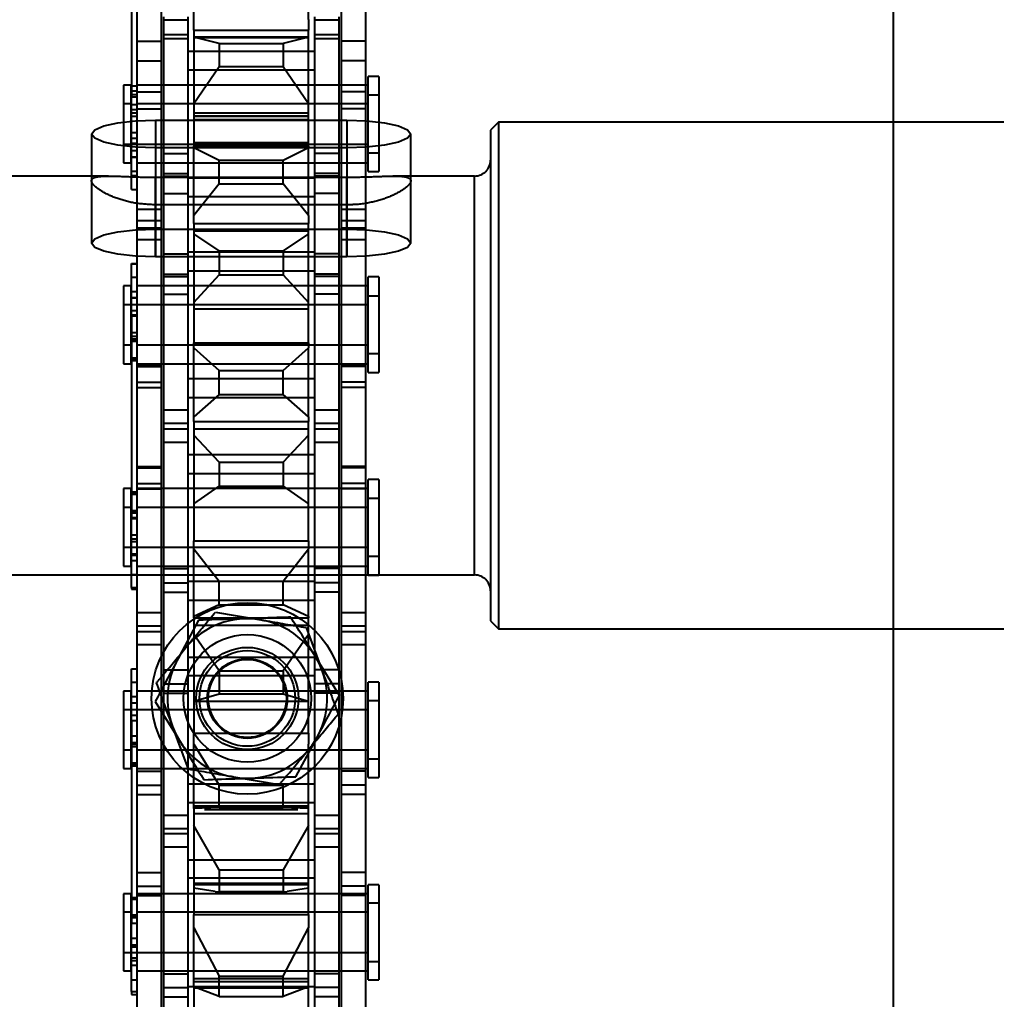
# Model space of a CAD drawing. Header units: metres. Extents: x 0 to 63075, y 0 to 44550.
# Drawn here: x 13789.2 to 13850.4, y 30232.7 to 30294.1 of the extents above; entities that cross this region are included whole.
import ezdxf

# ---------------------------------------------------------------- set-up
doc = ezdxf.new("R2010")
doc.units = ezdxf.units.M
doc.header["$LTSCALE"] = 75
doc.linetypes.add('HIDDEN2', pattern=[4.7625, 3.175, -1.5875])
for name, color, linetype in [('18_COTAS', 7, 'Continuous'), ('SDM', 7, 'Continuous'), ('SL1', 8, 'Continuous'), ('SL4', 4, 'Continuous'), ('ST1', 7, 'HIDDEN2')]:
    doc.layers.add(name, color=color, linetype=linetype)
doc.styles.add('ROMANS', font='ROMANS.SHX')
doc.dimstyles.new('75___1-75', dxfattribs={"dimscale": 75, "dimtxt": 2.5, "dimasz": 2, "dimexe": 1.5, "dimexo": 1, "dimgap": 0.5, "dimtad": 1, "dimdec": 0, "dimzin": 12, "dimtxsty": 'ROMANS', "dimcen": 0, "dimclrd": 256, "dimclre": 256, "dimclrt": 3, "dimazin": 3, "dimtfac": 1, "dimtdec": 0, "dimtmove": 0, "dimatfit": 0, "dimfxl": 1, "dimlwd": -1, "dimlwe": -1, "dimarcsym": 0})

# ---------------------------------------------------------------- blocks, each defined once
blk = doc.blocks.new('A$C1d93b9d1')
at = {"layer": 'SL1'}
for radius, start, end in [(1979, 150.488695, 76.215496), (1915.5, 151.397673, 77.946628), (1915.5, 151.397673, 77.482416), (1907.5, 151.517007, 77.895312), (1508, 159.384288, 0), (1508, 159.384288, 0), (1500, 179.960074, 0.039926)]:
    blk.add_arc((6031.727, 6950), radius, start, end, dxfattribs=at)
blk = doc.blocks.new('*D27')
at = {"layer": '18_COTAS', "transparency": 16777216}
for p, q in [((12131.24, 27878.333), (12131.24, 30705.371)), ((13913.74, 30509.566), (13913.74, 30705.371)), ((11981.24, 30592.871), (11122.311, 30592.871)), ((13913.74, 30592.871), (12131.24, 30592.871)), ((14063.74, 30592.871), (14213.74, 30592.871))]:
    blk.add_line(p, q, dxfattribs=at)
for points in [[(11981.24, 30617.871), (11981.24, 30567.871), (12131.24, 30592.871)], [(14063.74, 30617.871), (14063.74, 30567.871), (13913.74, 30592.871)]]:
    blk.add_solid(points, dxfattribs=at)
at = {"layer": 'Defpoints', "color": 0, "transparency": 16777216}
for p in [(13913.74, 30592.871), (13913.74, 30434.566), (12131.24, 27803.333)]:
    blk.add_point(p, dxfattribs=at)
at = {"layer": '18_COTAS', "color": 3, "transparency": 16777216, "insert": (11476.776, 30724.121), "char_height": 187.5, "attachment_point": 5, "style": 'ROMANS'}
blk.add_mtext('1782', dxfattribs=at)
blk = doc.blocks.new('A$C429c7d53')
at = {"layer": 'SL4'}
for p, q in [((79.711, 3166.403), (78.35, 3163.856)), ((88.53, 3161.69), (87.006, 3164.141)), ((76.99, 3161.31), (78.514, 3158.859)), ((85.809, 3156.597), (87.17, 3159.144))]:
    blk.add_line(p, q, dxfattribs=at)
for start, end in [(91.88136, 151.88136), (31.88136, 91.88136), (331.88136, 31.88136), (151.88136, 211.88136), (271.88136, 331.88136), (211.88136, 271.88136)]:
    blk.add_arc((82.76, 3161.5), 5, start, end, dxfattribs=at)
for points, knots in [([(82.596, 3166.497), (82.37, 3166.49), (81.393, 3166.458), (80.442, 3166.427), (79.711, 3166.403)], [0, 0, 0, 0, 0.231849, 1, 1, 1, 1]), ([(85.481, 3166.592), (85.283, 3166.586), (84.343, 3166.555), (83.367, 3166.523), (82.596, 3166.497)], [0, 0, 0, 0, 0.211001, 1, 1, 1, 1]), ([(87.006, 3164.141), (86.97, 3164.199), (86.455, 3165.027), (85.95, 3165.838), (85.481, 3166.592)], [0, 0, 0, 0, 0.070201, 1, 1, 1, 1]), ([(78.35, 3163.856), (78.318, 3163.796), (77.858, 3162.936), (77.408, 3162.094), (76.99, 3161.31)], [0, 0, 0, 0, 0.070201, 1, 1, 1, 1]), ([(87.17, 3159.144), (87.202, 3159.204), (87.662, 3160.064), (88.112, 3160.906), (88.53, 3161.69)], [0, 0, 0, 0, 0.070201, 1, 1, 1, 1]), ([(78.514, 3158.859), (78.55, 3158.801), (79.065, 3157.973), (79.57, 3157.162), (80.039, 3156.408)], [0, 0, 0, 0, 0.070201, 1, 1, 1, 1]), ([(80.039, 3156.408), (80.77, 3156.432), (81.722, 3156.463), (82.698, 3156.495), (82.924, 3156.503)], [0, 0, 0, 0, 0.768151, 1, 1, 1, 1]), ([(82.924, 3156.503), (83.695, 3156.528), (84.672, 3156.56), (85.611, 3156.591), (85.809, 3156.597)], [0, 0, 0, 0, 0.788999, 1, 1, 1, 1])]:
    blk.add_open_spline(points, degree=3, knots=knots, dxfattribs=at)
at = {"layer": 'ST1'}
for p, q in [((123.235, 3129.494), (123.235, 3339.738)), ((75.511, 3211.256), (75.511, 3199.211)), ((75.843, 3208.703), (75.843, 3202.68)), ((77.363, 3208.703), (77.363, 3202.68)), ((88.637, 3208.703), (88.637, 3202.68)), ((90.157, 3208.703), (90.157, 3202.68)), ((79.4, 3204.042), (79.4, 3208.096)), ((86.6, 3204.042), (86.6, 3208.096)), ((77.515, 3204.21), (77.515, 3204.005)), ((77.515, 3204.005), (77.515, 3195.655)), ((79.035, 3204.005), (77.515, 3204.005)), ((79.035, 3204.21), (79.035, 3204.005)), ((79.035, 3204.005), (79.035, 3195.655)), ((79.4, 3203.373), (79.4, 3204.042)), ((86.6, 3204.042), (86.6, 3203.373)), ((86.965, 3204.21), (86.965, 3204.005)), ((86.965, 3204.005), (86.965, 3195.655)), ((88.485, 3204.005), (86.965, 3204.005)), ((88.485, 3204.21), (88.485, 3204.005)), ((88.485, 3204.005), (88.485, 3195.655)), ((79.4, 3203.373), (86.6, 3203.373)), ((79.4, 3203.373), (79.4, 3196.118)), ((86.6, 3196.118), (86.6, 3203.373)), ((77.515, 3203.108), (79.035, 3203.108)), ((79.035, 3202.837), (77.515, 3202.837)), ((86.6, 3202.943), (79.4, 3202.943)), ((81, 3202.544), (79.4, 3202.941)), ((79.4, 3202.925), (86.6, 3202.925)), ((86.6, 3202.941), (85, 3202.544)), ((86.965, 3203.108), (88.485, 3203.108)), ((88.485, 3202.837), (86.965, 3202.837)), ((75.843, 3202.68), (75.843, 3192.165)), ((75.843, 3202.68), (77.363, 3202.68)), ((77.363, 3202.68), (77.363, 3192.165)), ((81, 3202.544), (85, 3202.544)), ((81, 3202.544), (81, 3201.1)), ((85, 3202.544), (85, 3201.1)), ((90.157, 3202.68), (88.637, 3202.68)), ((88.637, 3202.68), (88.637, 3192.165)), ((90.157, 3202.68), (90.157, 3192.165)), ((86.965, 3202.045), (79.035, 3202.045)), ((75.843, 3201.449), (77.363, 3201.449)), ((86.965, 3200.877), (79.035, 3200.877)), ((79.4, 3198.784), (81, 3201.1)), ((81, 3201.1), (85, 3201.1)), ((85, 3201.1), (86.6, 3198.784)), ((90.157, 3201.449), (88.637, 3201.449)), ((90.341, 3195.686), (90.341, 3200.483)), ((91, 3200.483), (90.341, 3200.483)), ((91, 3200.483), (91, 3195.686)), ((75, 3199.93), (75, 3196.24)), ((75.474, 3199.93), (75, 3199.93)), ((75.474, 3196.24), (75.474, 3199.93)), ((75.511, 3199.901), (75.843, 3199.901)), ((77.363, 3199.93), (75.843, 3199.93)), ((90.341, 3199.93), (75.843, 3199.93)), ((79.035, 3199.93), (77.515, 3199.93)), ((86.965, 3199.93), (79.035, 3199.93)), ((88.485, 3199.93), (86.965, 3199.93)), ((90.157, 3199.93), (88.637, 3199.93)), ((75.843, 3199.561), (75.474, 3199.561)), ((75.511, 3199.34), (75.843, 3199.34)), ((75.511, 3199.211), (75.843, 3199.211)), ((75.511, 3194.533), (75.511, 3199.211)), ((75.843, 3199.512), (77.363, 3199.512)), ((90.157, 3199.512), (88.637, 3199.512)), ((91, 3199.316), (90.341, 3199.316)), ((75.474, 3198.762), (75, 3198.762)), ((75.511, 3198.728), (75.843, 3198.728)), ((77.363, 3198.762), (75.843, 3198.762)), ((90.341, 3198.762), (75.843, 3198.762)), ((75.843, 3198.441), (77.363, 3198.441)), ((79.035, 3198.762), (77.515, 3198.762)), ((86.965, 3198.762), (79.035, 3198.762)), ((88.485, 3198.762), (86.965, 3198.762)), ((90.157, 3198.762), (88.637, 3198.762)), ((90.157, 3198.441), (88.637, 3198.441)), ((75.843, 3198.393), (75.474, 3198.393)), ((75.511, 3198.195), (75.843, 3198.195)), ((75.511, 3197.986), (75.843, 3197.986)), ((79.4, 3198.191), (86.6, 3198.191)), ((86.6, 3197.981), (79.4, 3197.981)), ((86.6, 3197.975), (79.4, 3197.975)), ((77, 3197.736), (77, 3190.902)), ((77, 3197.736), (89, 3197.736)), ((79.4, 3197.785), (86.6, 3197.785)), ((89, 3197.736), (89, 3190.902)), ((98.5, 3197.613), (98, 3197.113)), ((98.5, 3197.613), (98.5, 3165.863)), ((287.5, 3197.613), (98.5, 3197.613)), ((73, 3196.869), (73, 3190.036)), ((75.474, 3196.609), (75.843, 3196.609)), ((75.511, 3196.959), (75.843, 3196.959)), ((93, 3190.036), (93, 3196.869)), ((98, 3197.113), (98, 3166.363)), ((75, 3196.24), (75, 3195.072)), ((75, 3196.24), (75.474, 3196.24)), ((75.474, 3195.072), (75.474, 3196.24)), ((75.511, 3196.306), (75.843, 3196.306)), ((75.511, 3196.24), (77.363, 3196.24)), ((75.843, 3196.24), (90.341, 3196.24)), ((77, 3196.002), (77, 3189.169)), ((89, 3196.002), (77, 3196.002)), ((77.515, 3196.24), (79.035, 3196.24)), ((79.035, 3196.24), (86.965, 3196.24)), ((79.4, 3196.349), (86.6, 3196.349)), ((79.4, 3196.118), (86.6, 3196.118)), ((79.4, 3196.016), (79.4, 3196.118)), ((86.6, 3196.051), (79.4, 3196.051)), ((79.4, 3196.016), (81, 3195.236)), ((79.4, 3191.76), (79.4, 3196.016)), ((85, 3195.236), (86.6, 3196.016)), ((86.6, 3196.118), (86.6, 3196.016)), ((86.6, 3191.76), (86.6, 3196.016)), ((86.965, 3196.24), (88.485, 3196.24)), ((88.637, 3196.24), (90.157, 3196.24)), ((89, 3196.002), (89, 3189.169)), ((75.474, 3195.441), (75.843, 3195.441)), ((75.511, 3195.848), (75.843, 3195.848)), ((75.511, 3195.417), (75.843, 3195.417)), ((77.515, 3195.655), (79.035, 3195.655)), ((77.515, 3195.655), (77.515, 3189.37)), ((79.035, 3195.655), (79.035, 3189.37)), ((88.485, 3195.655), (86.965, 3195.655)), ((86.965, 3195.655), (86.965, 3189.37)), ((88.485, 3195.655), (88.485, 3189.37)), ((90.341, 3194.519), (90.341, 3195.686)), ((90.341, 3195.686), (91, 3195.686)), ((91, 3195.686), (91, 3194.519)), ((75, 3195.072), (75.474, 3195.072)), ((75.843, 3195.072), (77.363, 3195.072)), ((75.843, 3195.072), (90.341, 3195.072)), ((77.515, 3195.072), (79.035, 3195.072)), ((79.035, 3195.072), (86.965, 3195.072)), ((81, 3193.759), (81, 3195.236)), ((81, 3195.236), (85, 3195.236)), ((85, 3193.759), (85, 3195.236)), ((86.965, 3195.072), (88.485, 3195.072)), ((88.637, 3195.072), (90.157, 3195.072)), ((74.064, 3194.238), (9.395, 3194.238)), ((75.511, 3193.392), (75.511, 3194.533)), ((75.511, 3194.533), (75.843, 3194.533)), ((75.511, 3194.281), (75.843, 3194.281)), ((77, 3194.166), (89, 3194.166)), ((77, 3190.902), (77, 3194.166)), ((77.515, 3194.396), (79.035, 3194.396)), ((77.515, 3194.23), (79.035, 3194.23)), ((79.035, 3194.125), (86.965, 3194.125)), ((79.4, 3194.166), (86.6, 3194.166)), ((88.485, 3194.396), (86.965, 3194.396)), ((88.485, 3194.23), (86.965, 3194.23)), ((89, 3190.902), (89, 3194.166)), ((90.341, 3194.519), (91, 3194.519)), ((97, 3194.238), (91.869, 3194.238)), ((97, 3169.238), (97, 3194.199)), ((73, 3193.94), (73, 3190.036)), ((81, 3193.759), (79.4, 3191.76)), ((81, 3193.759), (85, 3193.759)), ((86.6, 3191.76), (85, 3193.759)), ((93, 3190.036), (93, 3193.94)), ((75.511, 3193.392), (75.843, 3193.392)), ((77.515, 3193.139), (79.035, 3193.139)), ((79.035, 3192.957), (86.965, 3192.957)), ((88.485, 3193.139), (86.965, 3193.139)), ((89, 3192.432), (77, 3192.432)), ((77, 3189.169), (77, 3192.432)), ((86.6, 3192.432), (79.4, 3192.432)), ((89, 3189.169), (89, 3192.432)), ((75.843, 3192.165), (75.843, 3191.435)), ((75.843, 3192.165), (77.363, 3192.165)), ((77.363, 3192.165), (77.363, 3191.435)), ((79.4, 3191.272), (79.4, 3191.76)), ((86.6, 3191.76), (86.6, 3191.272)), ((88.637, 3192.165), (88.637, 3191.435)), ((88.637, 3192.165), (90.157, 3192.165)), ((90.157, 3192.165), (90.157, 3191.435)), ((75.843, 3191.435), (75.843, 3182.379)), ((77.363, 3191.435), (75.843, 3191.435)), ((77.363, 3191.435), (77.363, 3182.379)), ((79.4, 3191.272), (86.6, 3191.272)), ((79.4, 3191.272), (79.4, 3183.784)), ((86.6, 3183.784), (86.6, 3191.272)), ((88.637, 3191.435), (88.637, 3182.379)), ((90.157, 3191.435), (88.637, 3191.435)), ((90.157, 3191.435), (90.157, 3182.379)), ((75.843, 3190.997), (77.363, 3190.997)), ((77, 3190.902), (89, 3190.902)), ((79.4, 3190.805), (86.6, 3190.805)), ((81, 3189.548), (79.4, 3190.614)), ((86.6, 3190.614), (85, 3189.548)), ((88.637, 3190.997), (90.157, 3190.997)), ((77.363, 3190.238), (75.843, 3190.238)), ((90.157, 3190.238), (88.637, 3190.238)), ((77.515, 3189.37), (79.035, 3189.37)), ((77.515, 3189.37), (77.515, 3179.595)), ((86.965, 3189.475), (79.035, 3189.475)), ((79.035, 3189.37), (79.035, 3179.595)), ((81, 3189.548), (81, 3188.054)), ((81, 3189.548), (85, 3189.548)), ((85, 3189.548), (85, 3188.054)), ((88.485, 3189.37), (86.965, 3189.37)), ((86.965, 3189.37), (86.965, 3179.595)), ((88.485, 3189.37), (88.485, 3179.595)), ((75.511, 3188.757), (75.843, 3188.757)), ((75.511, 3185.543), (75.511, 3188.757)), ((75.511, 3188.734), (75.843, 3188.734)), ((89, 3189.169), (77, 3189.169)), ((77.515, 3188.097), (79.035, 3188.097)), ((86.965, 3188.278), (79.035, 3188.278)), ((79.4, 3186.313), (81, 3188.054)), ((81, 3188.054), (85, 3188.054)), ((85, 3188.054), (86.6, 3186.313)), ((88.485, 3188.097), (86.965, 3188.097)), ((75.843, 3187.87), (75.511, 3187.87)), ((77.515, 3187.945), (79.035, 3187.945)), ((88.485, 3187.945), (86.965, 3187.945)), ((90.341, 3183.116), (90.341, 3187.913)), ((91, 3187.913), (90.341, 3187.913)), ((91, 3187.913), (91, 3183.116)), ((75, 3187.36), (75, 3183.67)), ((75.474, 3187.36), (75, 3187.36)), ((75.474, 3183.67), (75.474, 3187.36)), ((75.843, 3186.991), (75.474, 3186.991)), ((77.363, 3187.36), (75.843, 3187.36)), ((90.341, 3187.36), (75.843, 3187.36)), ((79.035, 3187.36), (77.515, 3187.36)), ((77.515, 3186.839), (79.035, 3186.839)), ((86.965, 3187.36), (79.035, 3187.36)), ((88.485, 3187.36), (86.965, 3187.36)), ((88.485, 3186.839), (86.965, 3186.839)), ((90.157, 3187.36), (88.637, 3187.36)), ((75.474, 3186.163), (75, 3186.163)), ((75.511, 3186.633), (75.843, 3186.633)), ((75.511, 3186.61), (75.843, 3186.61)), ((77.363, 3186.163), (75.511, 3186.163)), ((90.341, 3186.163), (75.843, 3186.163)), ((79.035, 3186.163), (77.515, 3186.163)), ((86.965, 3186.163), (79.035, 3186.163)), ((88.485, 3186.163), (86.965, 3186.163)), ((90.157, 3186.163), (88.637, 3186.163)), ((91, 3186.717), (90.341, 3186.717)), ((75.843, 3185.794), (75.474, 3185.794)), ((75.511, 3185.543), (75.843, 3185.543)), ((75.511, 3185.543), (75.511, 3172.843)), ((79.4, 3185.908), (86.6, 3185.908)), ((75.511, 3185.486), (75.843, 3185.486)), ((75.511, 3184.437), (75.843, 3184.437)), ((75.474, 3184.039), (75.843, 3184.039)), ((75.511, 3184.2), (75.843, 3184.2)), ((75.511, 3183.903), (75.843, 3183.903)), ((75.511, 3183.889), (75.843, 3183.889)), ((79.4, 3183.784), (86.6, 3183.784)), ((79.4, 3183.477), (79.4, 3183.784)), ((86.6, 3183.784), (86.6, 3183.477)), ((75, 3183.67), (75, 3182.474)), ((75, 3183.67), (75.474, 3183.67)), ((75.474, 3182.473), (75.474, 3183.67)), ((75.843, 3183.67), (77.363, 3183.67)), ((75.843, 3183.67), (90.341, 3183.67)), ((77.515, 3183.67), (79.035, 3183.67)), ((79.035, 3183.67), (86.965, 3183.67)), ((79.4, 3183.477), (81, 3182.046)), ((79.4, 3179.157), (79.4, 3183.477)), ((85, 3182.046), (86.6, 3183.477)), ((86.6, 3179.157), (86.6, 3183.477)), ((86.965, 3183.67), (88.485, 3183.67)), ((88.637, 3183.67), (90.157, 3183.67)), ((90.341, 3181.92), (90.341, 3183.116)), ((90.341, 3183.116), (91, 3183.116)), ((91, 3183.116), (91, 3181.921)), ((75, 3182.474), (75, 3182.473)), ((75, 3182.473), (75.474, 3182.473)), ((75.474, 3182.842), (75.843, 3182.842)), ((75.511, 3182.73), (75.843, 3182.73)), ((75.511, 3182.671), (75.843, 3182.671)), ((75.843, 3182.473), (77.363, 3182.473)), ((75.843, 3182.473), (90.341, 3182.473)), ((77.515, 3182.473), (79.035, 3182.473)), ((79.035, 3182.473), (86.965, 3182.473)), ((86.965, 3182.473), (88.485, 3182.473)), ((88.637, 3182.473), (90.157, 3182.473)), ((75.843, 3182.379), (77.363, 3182.379)), ((75.843, 3182.379), (75.843, 3176.03)), ((75.843, 3182.3), (77.363, 3182.3)), ((77.363, 3182.379), (77.363, 3176.03)), ((81, 3180.546), (81, 3182.046)), ((81, 3182.046), (85, 3182.046)), ((85, 3180.546), (85, 3182.046)), ((90.157, 3182.379), (88.637, 3182.379)), ((88.637, 3182.379), (88.637, 3176.03)), ((90.157, 3182.3), (88.637, 3182.3)), ((90.157, 3182.379), (90.157, 3176.03)), ((90.341, 3181.92), (91, 3181.92)), ((91, 3181.921), (91, 3181.92)), ((75.843, 3181.312), (77.363, 3181.312)), ((79.035, 3181.555), (86.965, 3181.555)), ((90.157, 3181.312), (88.637, 3181.312)), ((75.843, 3180.978), (77.363, 3180.978)), ((90.157, 3180.978), (88.637, 3180.978)), ((79.035, 3180.358), (86.965, 3180.358)), ((81, 3180.546), (79.4, 3179.157)), ((81, 3180.546), (85, 3180.546)), ((86.6, 3179.157), (85, 3180.546)), ((77.515, 3179.595), (77.515, 3178.735)), ((77.515, 3179.595), (79.035, 3179.595)), ((79.035, 3179.595), (79.035, 3178.735)), ((86.965, 3179.595), (86.965, 3178.735)), ((86.965, 3179.595), (88.485, 3179.595)), ((88.485, 3179.595), (88.485, 3178.735)), ((79.4, 3178.864), (79.4, 3179.157)), ((79.4, 3178.864), (86.6, 3178.864)), ((79.4, 3178.864), (79.4, 3171.384)), ((86.6, 3179.157), (86.6, 3178.864)), ((86.6, 3171.384), (86.6, 3178.864)), ((77.515, 3178.735), (77.515, 3169.64)), ((79.035, 3178.735), (77.515, 3178.735)), ((77.515, 3178.398), (79.035, 3178.398)), ((79.035, 3178.735), (79.035, 3169.64)), ((79.4, 3178.394), (86.6, 3178.394)), ((86.965, 3178.735), (86.965, 3169.64)), ((88.485, 3178.735), (86.965, 3178.735)), ((86.965, 3178.398), (88.485, 3178.398)), ((88.485, 3178.735), (88.485, 3169.64)), ((79.035, 3177.545), (77.515, 3177.545)), ((81, 3176.301), (79.4, 3178.001)), ((86.6, 3178.001), (85, 3176.301)), ((88.485, 3177.545), (86.965, 3177.545)), ((86.965, 3176.775), (79.035, 3176.775)), ((75.843, 3176.03), (77.363, 3176.03)), ((75.843, 3176.03), (75.843, 3166.895)), ((75.843, 3175.95), (77.363, 3175.95)), ((77.363, 3176.03), (77.363, 3166.895)), ((81, 3176.301), (81, 3174.806)), ((81, 3176.301), (85, 3176.301)), ((85, 3176.301), (85, 3174.806)), ((90.157, 3176.03), (88.637, 3176.03)), ((88.637, 3176.03), (88.637, 3166.895)), ((90.157, 3175.95), (88.637, 3175.95)), ((90.157, 3176.03), (90.157, 3166.895)), ((86.965, 3175.585), (79.035, 3175.585)), ((90.341, 3170.416), (90.341, 3175.213)), ((91, 3175.213), (90.341, 3175.213)), ((91, 3175.213), (91, 3170.416)), ((75, 3174.66), (75, 3170.97)), ((75.474, 3174.66), (75, 3174.66)), ((75.474, 3170.97), (75.474, 3174.66)), ((75.843, 3174.965), (77.363, 3174.965)), ((77.363, 3174.66), (75.843, 3174.66)), ((90.341, 3174.66), (75.843, 3174.66)), ((75.843, 3174.632), (77.363, 3174.632)), ((79.035, 3174.66), (77.515, 3174.66)), ((86.965, 3174.66), (79.035, 3174.66)), ((79.4, 3173.696), (81, 3174.806)), ((81, 3174.806), (85, 3174.806)), ((85, 3174.806), (86.6, 3173.696)), ((88.485, 3174.66), (86.965, 3174.66)), ((90.157, 3174.965), (88.637, 3174.965)), ((90.157, 3174.66), (88.637, 3174.66)), ((90.157, 3174.632), (88.637, 3174.632)), ((75.843, 3174.291), (75.474, 3174.291)), ((75.511, 3174.441), (75.843, 3174.441)), ((75.511, 3174.427), (75.843, 3174.427)), ((91, 3174.024), (90.341, 3174.024)), ((75.474, 3173.47), (75, 3173.47)), ((75.511, 3173.273), (75.843, 3173.273)), ((77.363, 3173.47), (75.843, 3173.47)), ((90.341, 3173.47), (75.843, 3173.47)), ((79.035, 3173.47), (77.515, 3173.47)), ((86.965, 3173.47), (79.035, 3173.47)), ((79.4, 3173.491), (86.6, 3173.491)), ((88.485, 3173.47), (86.965, 3173.47)), ((90.157, 3173.47), (88.637, 3173.47)), ((75.843, 3173.101), (75.474, 3173.101)), ((75.511, 3173.214), (75.843, 3173.214)), ((75.511, 3172.843), (75.843, 3172.843)), ((75.511, 3169.263), (75.511, 3172.843)), ((75.511, 3172.787), (75.843, 3172.787)), ((75.511, 3171.744), (75.843, 3171.744)), ((75.511, 3171.507), (75.843, 3171.507)), ((75, 3170.97), (75, 3169.781)), ((75, 3170.97), (75.474, 3170.97)), ((75.474, 3171.339), (75.843, 3171.339)), ((75.474, 3169.78), (75.474, 3170.97)), ((75.511, 3170.97), (77.363, 3170.97)), ((75.843, 3170.97), (90.341, 3170.97)), ((77.515, 3170.97), (79.035, 3170.97)), ((79.035, 3170.97), (86.965, 3170.97)), ((79.4, 3171.384), (86.6, 3171.384)), ((79.4, 3170.883), (79.4, 3171.384)), ((79.4, 3170.883), (81, 3168.846)), ((79.4, 3166.637), (79.4, 3170.883)), ((85, 3168.846), (86.6, 3170.883)), ((86.6, 3171.384), (86.6, 3170.883)), ((86.6, 3166.637), (86.6, 3170.883)), ((86.965, 3170.97), (88.485, 3170.97)), ((88.637, 3170.97), (90.157, 3170.97)), ((75.511, 3170.568), (75.843, 3170.568)), ((75.511, 3170.47), (75.843, 3170.47)), ((90.341, 3169.227), (90.341, 3170.416)), ((90.341, 3170.416), (91, 3170.416)), ((91, 3170.416), (91, 3169.228)), ((75, 3169.781), (75, 3169.78)), ((75, 3169.78), (75.474, 3169.78)), ((75.474, 3170.149), (75.843, 3170.149)), ((75.843, 3169.78), (77.363, 3169.78)), ((75.843, 3169.78), (90.341, 3169.78)), ((77.515, 3169.78), (79.035, 3169.78)), ((77.515, 3169.64), (79.035, 3169.64)), ((77.515, 3169.64), (77.515, 3163.29)), ((79.035, 3169.78), (86.965, 3169.78)), ((79.035, 3169.64), (79.035, 3163.29)), ((86.965, 3169.78), (88.485, 3169.78)), ((88.485, 3169.64), (86.965, 3169.64)), ((86.965, 3169.64), (86.965, 3163.29)), ((88.485, 3169.64), (88.485, 3163.29)), ((88.637, 3169.78), (90.157, 3169.78)), ((9.395, 3169.238), (97, 3169.238)), ((75.511, 3168.446), (75.511, 3169.263)), ((75.511, 3169.263), (75.843, 3169.263)), ((79.4, 3169.238), (86.6, 3169.238)), ((90.341, 3169.227), (91, 3169.227)), ((91, 3169.228), (91, 3169.227)), ((75.511, 3168.446), (75.843, 3168.446)), ((75.511, 3168.446), (75.511, 3168.347)), ((75.511, 3168.347), (75.843, 3168.347)), ((77.515, 3168.748), (79.035, 3168.748)), ((79.035, 3168.855), (86.965, 3168.855)), ((81, 3167.372), (81, 3168.846)), ((81, 3168.846), (85, 3168.846)), ((85, 3167.372), (85, 3168.846)), ((88.485, 3168.748), (86.965, 3168.748)), ((77.515, 3168.164), (79.035, 3168.164)), ((88.485, 3168.164), (86.965, 3168.164)), ((79.035, 3167.665), (86.965, 3167.665)), ((81, 3167.372), (79.4, 3166.637)), ((81, 3167.372), (85, 3167.372)), ((86.6, 3166.637), (85, 3167.372)), ((75.843, 3166.895), (75.843, 3166.035)), ((75.843, 3166.895), (77.363, 3166.895)), ((77.363, 3166.895), (77.363, 3166.035)), ((79.4, 3166.549), (79.4, 3166.637)), ((79.4, 3166.549), (86.6, 3166.549)), ((79.4, 3166.549), (79.4, 3159.317)), ((80.763, 3166.917), (83.608, 3166.428)), ((86.6, 3166.637), (86.6, 3166.549)), ((86.6, 3159.317), (86.6, 3166.549)), ((88.637, 3166.895), (88.637, 3166.035)), ((88.637, 3166.895), (90.157, 3166.895)), ((90.157, 3166.895), (90.157, 3166.035)), ((75.843, 3166.035), (75.843, 3156.94)), ((77.363, 3166.035), (75.843, 3166.035)), ((77.363, 3166.035), (77.363, 3156.94)), ((79.4, 3166.09), (86.6, 3166.09)), ((86.453, 3165.938), (87.451, 3163.229)), ((88.637, 3166.035), (88.637, 3156.94)), ((90.157, 3166.035), (88.637, 3166.035)), ((90.157, 3166.035), (90.157, 3156.94)), ((98, 3166.363), (98.5, 3165.863)), ((75.843, 3165.705), (77.363, 3165.705)), ((81, 3163.228), (79.4, 3165.509)), ((86.6, 3165.509), (85, 3163.228)), ((88.637, 3165.705), (90.157, 3165.705)), ((98.5, 3165.863), (287.5, 3165.863)), ((77.363, 3164.867), (75.843, 3164.867)), ((90.157, 3164.867), (88.637, 3164.867)), ((86.965, 3164.075), (79.035, 3164.075)), ((75.511, 3163.346), (75.843, 3163.346)), ((75.511, 3160.115), (75.511, 3163.346)), ((77.515, 3163.29), (79.035, 3163.29)), ((77.515, 3163.29), (77.515, 3154.195)), ((79.035, 3163.29), (79.035, 3154.195)), ((86.965, 3162.907), (79.035, 3162.907)), ((81, 3163.228), (81, 3161.78)), ((81, 3163.228), (85, 3163.228)), ((85, 3163.228), (85, 3161.78)), ((88.485, 3163.29), (86.965, 3163.29)), ((86.965, 3163.29), (86.965, 3154.195)), ((88.485, 3163.29), (88.485, 3154.195)), ((75.843, 3162.499), (75.511, 3162.499)), ((77.515, 3162.409), (79.035, 3162.409)), ((88.485, 3162.409), (86.965, 3162.409)), ((90.341, 3157.716), (90.341, 3162.513)), ((91, 3162.513), (90.341, 3162.513)), ((91, 3162.513), (91, 3157.716)), ((75, 3161.96), (75, 3158.27)), ((75.474, 3161.96), (75, 3161.96)), ((75.474, 3158.27), (75.474, 3161.96)), ((75.843, 3161.591), (75.474, 3161.591)), ((77.363, 3161.96), (75.843, 3161.96)), ((90.341, 3161.96), (75.843, 3161.96)), ((79.035, 3161.96), (77.515, 3161.96)), ((77.515, 3161.825), (79.035, 3161.825)), ((86.965, 3161.96), (79.035, 3161.96)), ((79.4, 3161.337), (81, 3161.78)), ((81, 3161.78), (85, 3161.78)), ((85, 3161.78), (86.6, 3161.337)), ((88.485, 3161.96), (86.965, 3161.96)), ((88.485, 3161.825), (86.965, 3161.825)), ((90.157, 3161.96), (88.637, 3161.96)), ((75.511, 3161.222), (75.843, 3161.222)), ((79.4, 3161.339), (86.6, 3161.339)), ((79.4, 3161.33), (86.6, 3161.33)), ((91, 3161.346), (90.341, 3161.346)), ((75.474, 3160.792), (75, 3160.792)), ((75.843, 3160.423), (75.474, 3160.423)), ((77.363, 3160.792), (75.511, 3160.792)), ((90.341, 3160.792), (75.843, 3160.792)), ((79.035, 3160.792), (77.515, 3160.792)), ((86.965, 3160.792), (79.035, 3160.792)), ((88.485, 3160.792), (86.965, 3160.792)), ((90.157, 3160.792), (88.637, 3160.792)), ((75.511, 3160.115), (75.843, 3160.115)), ((75.511, 3160.115), (75.511, 3147.415)), ((79.067, 3157.062), (78.069, 3159.771)), ((75.511, 3159.155), (75.843, 3159.155)), ((79.4, 3159.317), (86.6, 3159.317)), ((79.4, 3158.637), (79.4, 3159.317)), ((86.6, 3159.317), (86.6, 3158.637)), ((75.474, 3158.639), (75.843, 3158.639)), ((75.511, 3158.739), (75.843, 3158.739)), ((79.4, 3158.637), (81, 3156.06)), ((79.4, 3154.601), (79.4, 3158.637)), ((86.6, 3154.601), (86.6, 3158.637)), ((75, 3158.27), (75, 3157.105)), ((75, 3158.27), (75.474, 3158.27)), ((75.474, 3157.102), (75.474, 3158.27)), ((75.511, 3158.496), (75.843, 3158.496)), ((75.843, 3158.27), (77.363, 3158.27)), ((75.843, 3158.27), (90.341, 3158.27)), ((77.515, 3158.27), (79.035, 3158.27)), ((79.035, 3158.27), (86.965, 3158.27)), ((86.965, 3158.27), (88.485, 3158.27)), ((88.637, 3158.27), (90.157, 3158.27)), ((75.474, 3157.471), (75.843, 3157.471)), ((75.511, 3157.383), (75.843, 3157.383)), ((75.511, 3157.279), (75.843, 3157.279)), ((90.341, 3156.549), (90.341, 3157.716)), ((90.341, 3157.716), (91, 3157.716)), ((91, 3157.716), (91, 3156.553)), ((75, 3157.105), (75, 3157.102)), ((75, 3157.102), (75.474, 3157.102)), ((75.843, 3157.102), (77.363, 3157.102)), ((75.843, 3157.102), (90.341, 3157.102)), ((75.843, 3156.94), (77.363, 3156.94)), ((75.843, 3156.94), (75.843, 3150.59)), ((77.363, 3156.94), (77.363, 3150.59)), ((77.515, 3157.102), (79.035, 3157.102)), ((79.035, 3157.102), (86.965, 3157.102)), ((86.965, 3157.102), (88.485, 3157.102)), ((88.637, 3157.102), (90.157, 3157.102)), ((90.157, 3156.94), (88.637, 3156.94)), ((88.637, 3156.94), (88.637, 3150.59)), ((90.157, 3156.94), (90.157, 3150.59)), ((75.843, 3156.07), (77.363, 3156.07)), ((79.035, 3156.155), (86.965, 3156.155)), ((81, 3154.659), (81, 3156.06)), ((81, 3156.06), (85, 3156.06)), ((84.757, 3156.083), (81.912, 3156.572)), ((85, 3154.659), (85, 3156.06)), ((90.157, 3156.07), (88.637, 3156.07)), ((90.341, 3156.549), (91, 3156.549)), ((91, 3156.553), (91, 3156.549)), ((75.843, 3155.485), (77.363, 3155.485)), ((90.157, 3155.485), (88.637, 3155.485)), ((79.035, 3154.987), (86.965, 3154.987)), ((86.6, 3154.743), (79.4, 3154.743)), ((79.4, 3154.721), (86.6, 3154.721)), ((81, 3154.659), (79.4, 3154.601)), ((79.4, 3154.601), (79.4, 3147.971)), ((79.4, 3154.289), (86.6, 3154.289)), ((80.067, 3154.541), (85.933, 3154.541)), ((81, 3154.659), (85, 3154.659)), ((86.6, 3154.601), (85, 3154.659)), ((86.6, 3147.971), (86.6, 3154.601)), ((77.515, 3154.195), (77.515, 3153.335)), ((77.515, 3154.195), (79.035, 3154.195)), ((79.035, 3154.195), (79.035, 3153.335)), ((86.965, 3154.195), (86.965, 3153.335)), ((86.965, 3154.195), (88.485, 3154.195)), ((88.485, 3154.195), (88.485, 3153.335)), ((77.515, 3153.335), (77.515, 3144.24)), ((79.035, 3153.335), (77.515, 3153.335)), ((77.515, 3153.027), (79.035, 3153.027)), ((79.035, 3153.335), (79.035, 3144.24)), ((81, 3150.751), (79.4, 3153.538)), ((86.6, 3153.538), (85, 3150.751)), ((86.965, 3153.335), (86.965, 3144.24)), ((88.485, 3153.335), (86.965, 3153.335)), ((86.965, 3153.027), (88.485, 3153.027)), ((88.485, 3153.335), (88.485, 3144.24)), ((79.035, 3152.189), (77.515, 3152.189)), ((88.485, 3152.189), (86.965, 3152.189)), ((86.965, 3151.375), (79.035, 3151.375)), ((75.843, 3150.59), (77.363, 3150.59)), ((75.843, 3150.59), (75.843, 3141.495)), ((77.363, 3150.59), (77.363, 3141.495)), ((81, 3150.751), (85, 3150.751)), ((81, 3150.751), (81, 3149.396)), ((85, 3150.751), (85, 3149.396)), ((90.157, 3150.59), (88.637, 3150.59)), ((88.637, 3150.59), (88.637, 3141.495)), ((90.157, 3150.59), (90.157, 3141.495)), ((86.965, 3150.229), (79.035, 3150.229)), ((86.6, 3149.909), (79.4, 3149.909)), ((75.843, 3149.731), (77.363, 3149.731)), ((79.4, 3149.843), (86.6, 3149.843)), ((79.4, 3149.634), (80.752, 3149.433)), ((80.752, 3149.387), (85.248, 3149.387)), ((81, 3149.396), (85, 3149.396)), ((85.248, 3149.433), (86.6, 3149.634)), ((90.157, 3149.731), (88.637, 3149.731)), ((90.341, 3145.016), (90.341, 3149.813)), ((91, 3149.813), (90.341, 3149.813)), ((91, 3149.813), (91, 3145.016)), ((75, 3149.26), (75, 3145.57)), ((75.474, 3149.26), (75, 3149.26)), ((75.474, 3145.57), (75.474, 3149.26)), ((75.843, 3148.891), (75.474, 3148.891)), ((75.511, 3149.034), (75.843, 3149.034)), ((77.363, 3149.26), (75.843, 3149.26)), ((90.341, 3149.26), (75.843, 3149.26)), ((75.843, 3149.146), (77.363, 3149.146)), ((79.035, 3149.26), (77.515, 3149.26)), ((86.965, 3149.26), (79.035, 3149.26)), ((88.485, 3149.26), (86.965, 3149.26)), ((90.157, 3149.26), (88.637, 3149.26)), ((90.157, 3149.146), (88.637, 3149.146)), ((75.474, 3148.114), (75, 3148.114)), ((77.363, 3148.114), (75.843, 3148.114)), ((90.341, 3148.114), (75.843, 3148.114)), ((79.035, 3148.114), (77.515, 3148.114)), ((86.965, 3148.114), (79.035, 3148.114)), ((88.485, 3148.114), (86.965, 3148.114)), ((90.157, 3148.114), (88.637, 3148.114)), ((91, 3148.667), (90.341, 3148.667)), ((75.843, 3147.745), (75.474, 3147.745)), ((75.511, 3147.937), (75.843, 3147.937)), ((75.511, 3147.833), (75.843, 3147.833)), ((79.4, 3147.971), (86.6, 3147.971)), ((79.4, 3147.134), (79.4, 3147.971)), ((86.6, 3147.971), (86.6, 3147.134)), ((75.511, 3147.415), (75.843, 3147.415)), ((75.511, 3143.863), (75.511, 3147.415)), ((79.4, 3147.134), (81, 3144.099)), ((79.4, 3143.438), (79.4, 3147.134)), ((85, 3144.099), (86.6, 3147.134)), ((86.6, 3143.438), (86.6, 3147.134)), ((75.511, 3146.477), (75.843, 3146.477)), ((75.474, 3145.939), (75.843, 3145.939)), ((75.511, 3146.061), (75.843, 3146.061)), ((75, 3145.57), (75, 3144.427)), ((75, 3145.57), (75.474, 3145.57)), ((75.474, 3144.424), (75.474, 3145.57)), ((75.511, 3145.57), (77.363, 3145.57)), ((75.511, 3145.25), (75.843, 3145.25)), ((75.511, 3145.077), (75.843, 3145.077)), ((75.843, 3145.57), (90.341, 3145.57)), ((77.515, 3145.57), (79.035, 3145.57)), ((79.035, 3145.57), (86.965, 3145.57)), ((86.965, 3145.57), (88.485, 3145.57)), ((88.637, 3145.57), (90.157, 3145.57)), ((90.341, 3143.87), (90.341, 3145.016)), ((90.341, 3145.016), (91, 3145.016)), ((91, 3145.016), (91, 3143.874)), ((75, 3144.427), (75, 3144.424)), ((75, 3144.424), (75.474, 3144.424)), ((75.474, 3144.793), (75.843, 3144.793)), ((75.843, 3144.424), (77.363, 3144.424)), ((75.843, 3144.424), (90.341, 3144.424)), ((77.515, 3144.424), (79.035, 3144.424)), ((79.035, 3144.424), (86.965, 3144.424)), ((86.965, 3144.424), (88.485, 3144.424)), ((88.637, 3144.424), (90.157, 3144.424)), ((75.511, 3143.13), (75.511, 3143.863)), ((75.511, 3143.863), (75.843, 3143.863)), ((77.515, 3144.24), (79.035, 3144.24)), ((77.515, 3144.24), (77.515, 3137.89)), ((79.035, 3144.24), (79.035, 3137.89)), ((86.6, 3143.923), (79.4, 3143.923)), ((81, 3142.816), (81, 3144.099)), ((81, 3144.099), (85, 3144.099)), ((85, 3142.816), (85, 3144.099)), ((88.485, 3144.24), (86.965, 3144.24)), ((86.965, 3144.24), (86.965, 3137.89)), ((88.485, 3144.24), (88.485, 3137.89)), ((90.341, 3143.87), (91, 3143.87)), ((91, 3143.874), (91, 3143.87)), ((77.515, 3143.391), (79.035, 3143.391)), ((79.035, 3143.455), (86.965, 3143.455)), ((79.4, 3143.762), (86.6, 3143.762)), ((81, 3142.816), (79.4, 3143.438)), ((79.4, 3143.438), (79.4, 3137.71)), ((79.4, 3143.37), (86.6, 3143.37)), ((86.6, 3143.438), (85, 3142.816)), ((86.6, 3137.71), (86.6, 3143.438)), ((88.485, 3143.391), (86.965, 3143.391)), ((75.511, 3143.13), (75.843, 3143.13)), ((75.511, 3143.13), (75.511, 3142.957)), ((75.511, 3142.957), (75.843, 3142.957)), ((77.515, 3142.807), (79.035, 3142.807)), ((81, 3142.816), (85, 3142.816)), ((88.485, 3142.807), (86.965, 3142.807))]:
    blk.add_line(p, q, dxfattribs=at)
at = {"layer": 'ST1', "flags": 128}
for points in [[(77, 3196.002), (75.764, 3196.045), (74.649, 3196.168), (73.764, 3196.36), (73.196, 3196.601), (73, 3196.869), (73.196, 3197.137), (73.764, 3197.379), (74.649, 3197.57), (75.764, 3197.694), (77, 3197.736)], [(89, 3197.736), (90.236, 3197.694), (91.351, 3197.57), (92.236, 3197.379), (92.804, 3197.137), (93, 3196.869), (92.804, 3196.601), (92.236, 3196.36), (91.351, 3196.168), (90.236, 3196.045), (89, 3196.002)], [(77, 3189.169), (75.764, 3189.211), (74.649, 3189.334), (73.764, 3189.526), (73.196, 3189.768), (73, 3190.036), (73.196, 3190.303), (73.764, 3190.545), (74.649, 3190.737), (75.764, 3190.86), (77, 3190.902)], [(77, 3189.169), (75.764, 3189.211), (74.649, 3189.334), (73.764, 3189.526), (73.196, 3189.768), (73, 3190.036), (73.196, 3190.303), (73.764, 3190.545), (74.649, 3190.737), (75.764, 3190.86), (77, 3190.902)], [(89, 3190.902), (90.236, 3190.86), (91.351, 3190.737), (92.236, 3190.545), (92.804, 3190.303), (93, 3190.036), (92.804, 3189.768), (92.236, 3189.526), (91.351, 3189.334), (90.236, 3189.211), (89, 3189.169)], [(89, 3190.902), (90.236, 3190.86), (91.351, 3190.737), (92.236, 3190.545), (92.804, 3190.303), (93, 3190.036), (92.804, 3189.768), (92.236, 3189.526), (91.351, 3189.334), (90.236, 3189.211), (89, 3189.169)]]:
    blk.add_lwpolyline(points, dxfattribs=at)
at = {"layer": 'ST1'}
for radius in [6, 4, 3.2, 3, 2.5, 2.445]:
    blk.add_circle((82.76, 3161.5), radius, dxfattribs=at)
for centre, start, end in [((97, 3195.238), 270, 0), ((97, 3168.238), 0, 90)]:
    blk.add_arc(centre, 1, start, end, dxfattribs=at)
for points, knots in [([(77, 3192.432), (76.563, 3192.455), (75.69, 3192.502), (74.52, 3192.838), (73.599, 3193.271), (73.046, 3193.71), (72.943, 3194.036), (73.276, 3194.21), (73.996, 3194.251), (75.056, 3194.211), (76.131, 3194.17), (76.794, 3194.167), (77, 3194.166)], [0, 0, 0, 0, 0.103572, 0.207012, 0.313844, 0.42317, 0.52894, 0.630914, 0.734208, 0.842002, 0.951055, 1, 1, 1, 1]), ([(89, 3194.166), (89.437, 3194.171), (90.31, 3194.181), (91.48, 3194.236), (92.401, 3194.246), (92.954, 3194.141), (93.057, 3193.881), (92.724, 3193.498), (92.004, 3193.059), (90.944, 3192.659), (89.869, 3192.454), (89.206, 3192.437), (89, 3192.432)], [0, 0, 0, 0, 0.103572, 0.207012, 0.313844, 0.42317, 0.52894, 0.630914, 0.734208, 0.842002, 0.951055, 1, 1, 1, 1]), ([(78.917, 3164.698), (79.084, 3164.9), (79.709, 3165.651), (80.318, 3166.382), (80.763, 3166.917)], [0, 0, 0, 0, 0.268634, 1, 1, 1, 1]), ([(83.608, 3166.428), (83.675, 3166.416), (84.636, 3166.251), (85.578, 3166.089), (86.453, 3165.938)], [0, 0, 0, 0, 0.070201, 1, 1, 1, 1]), ([(77.07, 3162.479), (77.225, 3162.665), (77.827, 3163.389), (78.452, 3164.14), (78.917, 3164.698)], [0, 0, 0, 0, 0.257551, 1, 1, 1, 1]), ([(87.451, 3163.229), (87.475, 3163.165), (87.812, 3162.251), (88.143, 3161.354), (88.45, 3160.521)], [0, 0, 0, 0, 0.0702006, 1, 1, 1, 1]), ([(78.069, 3159.771), (78.045, 3159.835), (77.708, 3160.749), (77.377, 3161.646), (77.07, 3162.479)], [0, 0, 0, 0, 0.070201, 1, 1, 1, 1]), ([(86.603, 3158.302), (86.771, 3158.504), (87.396, 3159.255), (88.005, 3159.986), (88.45, 3160.521)], [0, 0, 0, 0, 0.268634, 1, 1, 1, 1]), ([(84.757, 3156.083), (84.912, 3156.269), (85.514, 3156.992), (86.139, 3157.744), (86.603, 3158.302)], [0, 0, 0, 0, 0.257551, 1, 1, 1, 1]), ([(81.912, 3156.572), (81.845, 3156.584), (80.884, 3156.749), (79.942, 3156.911), (79.067, 3157.062)], [0, 0, 0, 0, 0.070201, 1, 1, 1, 1])]:
    blk.add_open_spline(points, degree=3, knots=knots, dxfattribs=at)

msp = doc.modelspace()

# ---------------------------------------------------------------- block references
at = {"layer": 'SDM'}
for name, p in [('A$C1d93b9d1', (8259.513, 24302.833)), ('A$C429c7d53', (13720.74, 27090.066))]:
    msp.add_blockref(name, p, dxfattribs=at)

# ---------------------------------------------------------------- dimensions: what is measured, and where the dimension line sits
at = {"layer": '18_COTAS'}
dim = msp.add_linear_dim(base=(13913.739964506, 30592.871167243), p1=(12131.239964508, 27803.333456501), p2=(13913.739964506, 30434.565956577), dimstyle='75___1-75', dxfattribs=at)
dim.commit()
dim.dimension.update_dxf_attribs({"geometry": '*D27', "text_midpoint": (11476.775678793, 30592.871167243), "dimtype": 160})

doc.saveas('drawing.dxf')
